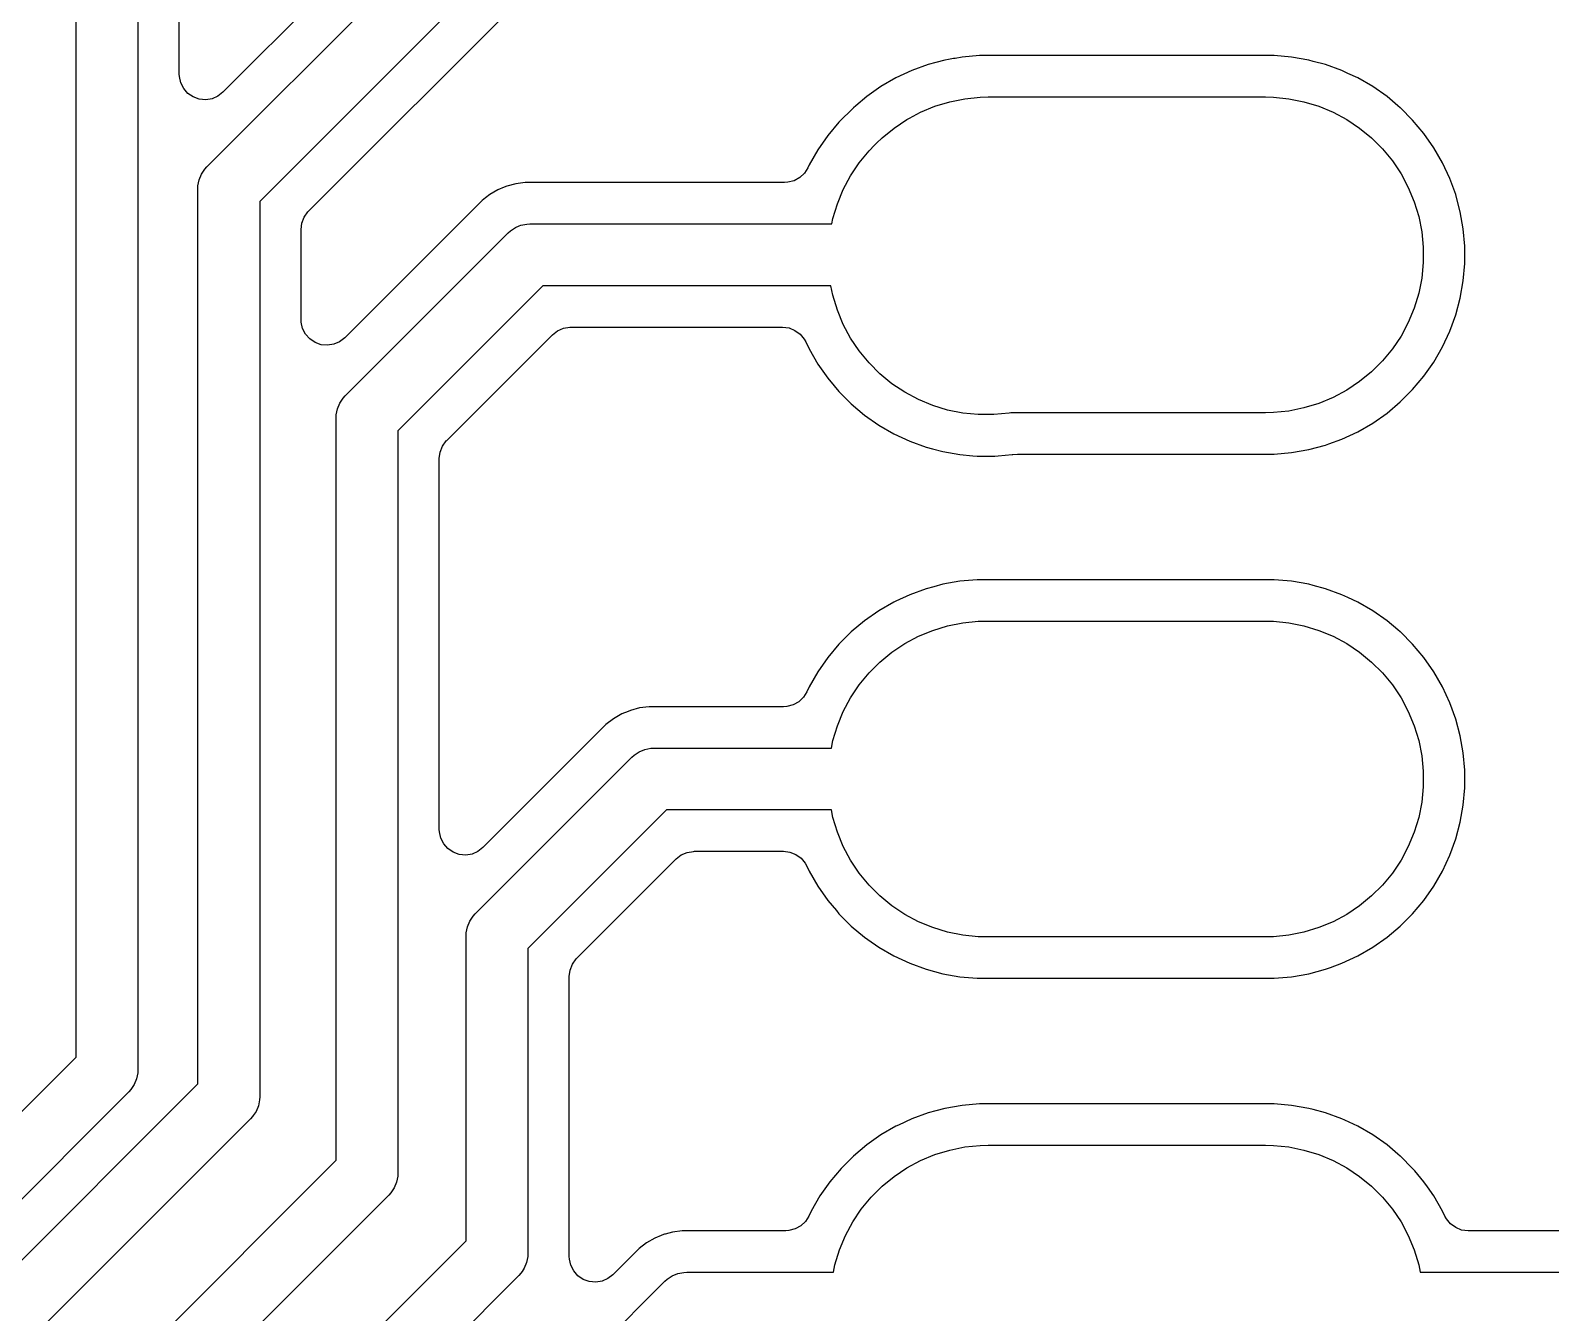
# Model space of a CAD drawing. Header units: millimetres. Extents: x 88 to 236, y -149 to -88.
# Drawn here: x 95.92 to 103.29, y -111.19 to -104.97 of the extents above; entities that cross this region are included whole.
import ezdxf

# ---------------------------------------------------------------- set-up
doc = ezdxf.new("R2010")
doc.units = ezdxf.units.MM
doc.layers.add('F.Cu', color=13, linetype='CONTINUOUS', true_color=0xc83434)

msp = doc.modelspace()

# ---------------------------------------------------------------- linework, layer by layer
at = {"layer": 'F.Cu', "linetype": 'CONTINUOUS'}
for p, q in [((96.14, -109.947868), (96.14, -103.14)), ((96.44, -103.202132), (96.44, -110.01)), ((98.868397, -103.25592), (96.852181, -105.272137)), ((96.6405, -105.184456), (96.6405, -103.336543)), ((96.773934, -105.633934), (98.993934, -103.413934)), ((99.162132, -103.67), (97.03, -105.802132)), ((97.266819, -105.848863), (99.208863, -103.906819)), ((100.30671, -105.128308), (100.269401, -105.138306)), ((100.306711, -105.128309), (100.30671, -105.128308)), ((100.35082, -105.11649), (100.306711, -105.128309)), ((100.350823, -105.116489), (100.35082, -105.11649)), ((100.350828, -105.116488), (100.350823, -105.116489)), ((100.35083, -105.116487), (100.350828, -105.116488)), ((100.350833, -105.116487), (100.35083, -105.116487)), ((100.367506, -105.113547), (100.350833, -105.116487)), ((100.392342, -105.109168), (100.367506, -105.113547)), ((100.400644, -105.107704), (100.392342, -105.109168)), ((100.433852, -105.101848), (100.400644, -105.107704)), ((100.517844, -105.0945), (100.433852, -105.101848)), ((100.517845, -105.0945), (100.517844, -105.0945)), ((100.602155, -105.0945), (100.517845, -105.0945)), ((101.947155, -105.0945), (100.602155, -105.0945)), ((101.947156, -105.0945), (101.947155, -105.0945)), ((102.031147, -105.101848), (101.947156, -105.0945)), ((102.114166, -105.116487), (102.031145, -105.101848)), ((102.031145, -105.101848), (102.031147, -105.101848)), ((102.114173, -105.116488), (102.114166, -105.116487)), ((102.135994, -105.122335), (102.114173, -105.116488)), ((102.195608, -105.138309), (102.135994, -105.122335)), ((96.64105, -105.196125), (96.6405, -105.184456)), ((96.647831, -105.22646), (96.64105, -105.196125)), ((100.113757, -105.202774), (100.040747, -105.244925)), ((100.113765, -105.20277), (100.113757, -105.202774)), ((100.190161, -105.167145), (100.113765, -105.20277)), ((100.190178, -105.167138), (100.190161, -105.167145)), ((100.269372, -105.138315), (100.190178, -105.167138)), ((100.269401, -105.138306), (100.269372, -105.138315)), ((102.195616, -105.138312), (102.195608, -105.138309)), ((102.195627, -105.138315), (102.195616, -105.138312)), ((102.274821, -105.167138), (102.195627, -105.138315)), ((102.274838, -105.167146), (102.274821, -105.167138)), ((102.304116, -105.180799), (102.274838, -105.167146)), ((102.351243, -105.202775), (102.304116, -105.180799)), ((102.424257, -105.24493), (102.351243, -105.202775)), ((96.661942, -105.254154), (96.647831, -105.22646)), ((96.682497, -105.27747), (96.661942, -105.254154)), ((96.852181, -105.272137), (96.827621, -105.291188)), ((100.006211, -105.269108), (99.971682, -105.293285)), ((100.040745, -105.244926), (100.006211, -105.269108)), ((100.040747, -105.244925), (100.040745, -105.244926)), ((102.424265, -105.244936), (102.424257, -105.24493)), ((102.424274, -105.244941), (102.424265, -105.244936)), ((102.493323, -105.29329), (102.424274, -105.244941)), ((96.708205, -105.294941), (96.682497, -105.27747)), ((96.73745, -105.30547), (96.708205, -105.294941)), ((96.768395, -105.308395), (96.73745, -105.30547)), ((96.799095, -105.303532), (96.768395, -105.308395)), ((96.827621, -105.291188), (96.799095, -105.303532)), ((99.907096, -105.347478), (99.837483, -105.417091)), ((99.919012, -105.337481), (99.907096, -105.347478)), ((99.919016, -105.337478), (99.919012, -105.337481)), ((99.971682, -105.293285), (99.919016, -105.337478)), ((100.23292, -105.368448), (100.302279, -105.339719)), ((100.302279, -105.339719), (100.37412, -105.317926)), ((100.37412, -105.317926), (100.447751, -105.30328)), ((100.447751, -105.30328), (100.522463, -105.295921)), ((100.522463, -105.295921), (100.56, -105.295)), ((100.56, -105.295), (101.905, -105.295)), ((101.905, -105.295), (101.942537, -105.295921)), ((101.942537, -105.295921), (102.017249, -105.30328)), ((102.017249, -105.30328), (102.09088, -105.317926)), ((102.09088, -105.317926), (102.162721, -105.339719)), ((102.162721, -105.339719), (102.23208, -105.368448)), ((102.493326, -105.293292), (102.493323, -105.29329)), ((102.545982, -105.337476), (102.493326, -105.293292)), ((102.557904, -105.34748), (102.545982, -105.337476)), ((102.557911, -105.347487), (102.557904, -105.34748)), ((102.557923, -105.347498), (102.557911, -105.347487)), ((102.617501, -105.407076), (102.557923, -105.347498)), ((99.837483, -105.417091), (99.783291, -105.481677)), ((100.10429, -105.445546), (100.166711, -105.403838)), ((100.166711, -105.403838), (100.179362, -105.397076)), ((100.179362, -105.397076), (100.23292, -105.368448)), ((102.23208, -105.368448), (102.298289, -105.403838)), ((102.298289, -105.403838), (102.36071, -105.445546)), ((102.617512, -105.407088), (102.617501, -105.407076)), ((102.61752, -105.407096), (102.617512, -105.407088)), ((102.617523, -105.4071), (102.61752, -105.407096)), ((102.671707, -105.471673), (102.617523, -105.4071)), ((99.783291, -105.481677), (99.734931, -105.55074)), ((100.019063, -105.519063), (100.046257, -105.493172)), ((100.046257, -105.493172), (100.10429, -105.445546)), ((102.36071, -105.445546), (102.418743, -105.493172)), ((102.418743, -105.493172), (102.471828, -105.546257)), ((102.671709, -105.471676), (102.671707, -105.471673)), ((102.720058, -105.540725), (102.671709, -105.471676)), ((99.734931, -105.55074), (99.692768, -105.623768)), ((99.935546, -105.61429), (99.983172, -105.556257)), ((99.983172, -105.556257), (100.009063, -105.529063)), ((100.009063, -105.529063), (100.019063, -105.519063)), ((102.471828, -105.546257), (102.519454, -105.60429)), ((102.720061, -105.54073), (102.720058, -105.540725)), ((102.72007, -105.540743), (102.720061, -105.54073)), ((102.762225, -105.613757), (102.72007, -105.540743)), ((96.747712, -105.66929), (96.764048, -105.644841)), ((96.764048, -105.644841), (96.773934, -105.633934)), ((99.686176, -105.637906), (99.669613, -105.664208)), ((99.692765, -105.623775), (99.686176, -105.637906)), ((99.692768, -105.623768), (99.692765, -105.623775)), ((99.893837, -105.676711), (99.935546, -105.61429)), ((102.519454, -105.60429), (102.561162, -105.666711)), ((102.797853, -105.690161), (102.762225, -105.613757)), ((96.730722, -105.725297), (96.736459, -105.696457)), ((96.736459, -105.696457), (96.747712, -105.66929)), ((98.271477, -105.715496), (98.227097, -105.727388)), ((98.317026, -105.7095), (98.271477, -105.715496)), ((99.573795, -105.7095), (98.317026, -105.7095)), ((99.589764, -105.708467), (99.573795, -105.7095)), ((99.619843, -105.700633), (99.589764, -105.708467)), ((99.647029, -105.685564), (99.619843, -105.700633)), ((99.669613, -105.664208), (99.647029, -105.685564)), ((99.858448, -105.742921), (99.893837, -105.676711)), ((102.561162, -105.666711), (102.596552, -105.73292)), ((102.797861, -105.690178), (102.797853, -105.690161)), ((102.826161, -105.767936), (102.797861, -105.690178)), ((96.73, -105.74), (96.730722, -105.725297)), ((96.73, -110.077868), (96.73, -105.74)), ((98.124231, -105.783768), (98.108407, -105.795911)), ((98.144841, -105.767952), (98.12423, -105.783767)), ((98.12423, -105.783767), (98.124231, -105.783768)), ((98.144865, -105.767936), (98.144841, -105.767952)), ((98.18464, -105.744974), (98.144865, -105.767936)), ((98.184646, -105.744971), (98.18464, -105.744974)), ((98.214663, -105.732538), (98.184646, -105.744971)), ((98.227094, -105.727389), (98.214663, -105.732538)), ((98.227095, -105.727388), (98.227094, -105.727389)), ((98.227097, -105.727388), (98.227095, -105.727388)), ((99.829718, -105.812279), (99.858448, -105.742921)), ((102.596552, -105.73292), (102.625281, -105.802279)), ((102.826691, -105.769392), (102.826161, -105.767936)), ((102.848512, -105.850828), (102.826691, -105.769392)), ((97.03, -105.802132), (97.03, -110.14)), ((97.245838, -105.876807), (97.264108, -105.85166)), ((97.264108, -105.85166), (97.266819, -105.848863)), ((98.075916, -105.828402), (97.442181, -106.462137)), ((98.108398, -105.795919), (98.075916, -105.828402)), ((98.108407, -105.795911), (98.108398, -105.795919)), ((99.807926, -105.884121), (99.829718, -105.812279)), ((102.625281, -105.802279), (102.647074, -105.87412)), ((102.863152, -105.933857), (102.848512, -105.850828)), ((97.2305, -105.936544), (97.234396, -105.905706)), ((97.2305, -106.374456), (97.2305, -105.936544)), ((97.234396, -105.905706), (97.245838, -105.876807)), ((98.244841, -105.944048), (98.269291, -105.927711)), ((98.269291, -105.927711), (98.288256, -105.919856)), ((98.288256, -105.919856), (98.296457, -105.916459)), ((98.296457, -105.916459), (98.325297, -105.910722)), ((98.325297, -105.910722), (98.34, -105.91)), ((98.34, -105.91), (99.802778, -105.91)), ((99.802778, -105.91), (99.807926, -105.884121)), ((102.647074, -105.87412), (102.66172, -105.947751)), ((102.8705, -106.017845), (102.863152, -105.933857)), ((97.443934, -106.743934), (98.233934, -105.953934)), ((98.233934, -105.953934), (98.244841, -105.944048)), ((102.66172, -105.947751), (102.669079, -106.022463)), ((102.669079, -106.022463), (102.669079, -106.097537)), ((102.8705, -106.102155), (102.8705, -106.017845)), ((102.669079, -106.097537), (102.66172, -106.172249)), ((102.863152, -106.186143), (102.8705, -106.102155)), ((98.402132, -106.21), (97.7, -106.912132)), ((99.7988, -106.21), (98.402132, -106.21)), ((99.807926, -106.255879), (99.7988, -106.21)), ((102.66172, -106.172249), (102.647074, -106.24588)), ((102.848512, -106.269172), (102.863152, -106.186143)), ((99.829718, -106.327721), (99.807926, -106.255879)), ((102.647074, -106.24588), (102.625281, -106.317721)), ((102.826691, -106.350608), (102.848512, -106.269172)), ((97.23105, -106.386125), (97.2305, -106.374456)), ((99.858448, -106.397079), (99.829718, -106.327721)), ((102.625281, -106.317721), (102.596552, -106.38708)), ((102.797861, -106.429821), (102.826684, -106.350627)), ((102.826683, -106.350627), (102.826691, -106.350608)), ((102.826684, -106.350627), (102.826683, -106.350627)), ((97.237831, -106.41646), (97.23105, -106.386125)), ((97.251942, -106.444154), (97.237831, -106.41646)), ((97.272497, -106.46747), (97.251942, -106.444154)), ((97.936819, -106.958862), (98.448862, -106.446819)), ((98.448862, -106.446819), (98.473422, -106.427768)), ((98.473422, -106.427768), (98.501948, -106.415424)), ((98.501948, -106.415424), (98.532648, -106.410561)), ((98.532648, -106.410561), (98.536543, -106.4105)), ((98.536543, -106.4105), (99.564469, -106.4105)), ((99.564469, -106.4105), (99.595307, -106.414396)), ((99.595307, -106.414396), (99.624206, -106.425838)), ((99.624206, -106.425838), (99.649353, -106.444108)), ((99.649353, -106.444108), (99.669166, -106.468057)), ((99.893837, -106.463289), (99.858448, -106.397079)), ((102.561162, -106.453289), (102.519454, -106.51571)), ((102.596552, -106.38708), (102.561162, -106.453289)), ((102.762225, -106.506243), (102.797856, -106.429833)), ((102.797856, -106.429833), (102.797858, -106.429826)), ((102.797858, -106.429826), (102.797861, -106.429821)), ((97.298205, -106.484941), (97.272497, -106.46747)), ((97.32745, -106.49547), (97.298205, -106.484941)), ((97.358395, -106.498395), (97.32745, -106.49547)), ((97.389095, -106.493532), (97.358395, -106.498395)), ((97.417621, -106.481188), (97.389095, -106.493532)), ((97.442181, -106.462137), (97.417621, -106.481188)), ((99.669166, -106.468057), (99.676851, -106.482095)), ((99.676851, -106.482095), (99.692769, -106.516233)), ((99.692769, -106.516233), (99.692775, -106.516243)), ((99.692775, -106.516243), (99.734929, -106.589257)), ((99.935546, -106.52571), (99.893837, -106.463289)), ((99.983172, -106.583743), (99.935546, -106.52571)), ((102.519454, -106.51571), (102.471828, -106.573743)), ((102.72007, -106.579257), (102.762225, -106.506243)), ((99.734929, -106.589257), (99.783288, -106.658319)), ((100.036257, -106.636828), (99.983172, -106.583743)), ((102.471828, -106.573743), (102.418743, -106.626828)), ((102.671713, -106.648319), (102.72007, -106.579257)), ((99.783288, -106.658319), (99.813768, -106.694645)), ((100.09429, -106.684454), (100.036257, -106.636828)), ((102.36071, -106.674454), (102.298289, -106.716162)), ((102.418743, -106.626828), (102.36071, -106.674454)), ((102.61752, -106.712904), (102.671713, -106.648319)), ((97.434048, -106.754841), (97.443934, -106.743934)), ((99.813768, -106.694645), (99.837483, -106.722908)), ((99.837483, -106.722908), (99.897091, -106.782516)), ((100.156711, -106.726163), (100.09429, -106.684454)), ((100.222921, -106.761552), (100.156711, -106.726163)), ((102.298289, -106.716162), (102.23208, -106.751552)), ((102.557904, -106.77252), (102.61752, -106.712904)), ((97.400722, -106.835297), (97.406459, -106.806457)), ((97.406459, -106.806457), (97.417712, -106.77929)), ((97.417712, -106.77929), (97.434048, -106.754841)), ((99.897091, -106.782516), (99.897096, -106.78252)), ((99.897096, -106.78252), (99.961681, -106.836712)), ((100.292279, -106.790282), (100.222921, -106.761552)), ((100.364121, -106.812074), (100.292279, -106.790282)), ((100.437751, -106.82672), (100.364121, -106.812074)), ((101.942537, -106.824079), (101.905, -106.825)), ((102.017249, -106.81672), (101.942537, -106.824079)), ((102.09088, -106.802074), (102.017249, -106.81672)), ((102.162721, -106.780281), (102.09088, -106.802074)), ((102.23208, -106.751552), (102.162721, -106.780281)), ((102.493319, -106.826713), (102.557904, -106.77252)), ((97.4, -106.85), (97.400722, -106.835297)), ((97.4, -110.447868), (97.4, -106.85)), ((99.961681, -106.836712), (100.030743, -106.885071)), ((100.030743, -106.885071), (100.103757, -106.927225)), ((100.512463, -106.834079), (100.437751, -106.82672)), ((100.587537, -106.834079), (100.512463, -106.834079)), ((100.662249, -106.82672), (100.587537, -106.834079)), ((100.670896, -106.825), (100.662249, -106.82672)), ((101.905, -106.825), (100.670896, -106.825)), ((102.351243, -106.917225), (102.424257, -106.87507)), ((102.424257, -106.87507), (102.493319, -106.826713)), ((97.7, -106.912132), (97.7, -110.51)), ((97.915838, -106.986806), (97.934108, -106.961659)), ((97.934108, -106.961659), (97.936819, -106.958862)), ((100.103757, -106.927225), (100.103763, -106.927228)), ((100.103763, -106.927228), (100.103767, -106.92723)), ((100.103767, -106.92723), (100.180161, -106.962854)), ((100.180161, -106.962854), (100.180164, -106.962854)), ((100.180164, -106.962854), (100.180167, -106.962856)), ((100.180167, -106.962856), (100.259392, -106.991691)), ((102.211689, -106.975838), (102.274821, -106.952861)), ((102.274821, -106.952861), (102.274826, -106.952858)), ((102.274826, -106.952858), (102.274833, -106.952856)), ((102.274833, -106.952856), (102.351243, -106.917225)), ((97.9005, -107.046543), (97.904396, -107.015705)), ((97.904396, -107.015705), (97.915838, -106.986806)), ((100.259392, -106.991691), (100.259402, -106.991693)), ((100.259402, -106.991693), (100.259403, -106.991694)), ((100.259403, -106.991694), (100.259405, -106.991695)), ((100.259405, -106.991695), (100.29004, -106.999903)), ((100.29004, -106.999903), (100.340829, -107.013512)), ((100.340829, -107.013512), (100.423856, -107.028152)), ((100.423856, -107.028152), (100.486847, -107.033663)), ((100.486847, -107.033663), (100.507844, -107.035501)), ((100.507844, -107.035501), (100.507845, -107.035501)), ((100.507845, -107.035501), (100.592156, -107.035501)), ((100.592156, -107.035501), (100.608952, -107.034031)), ((100.608952, -107.034031), (100.676144, -107.028152)), ((100.676144, -107.028152), (100.679704, -107.027524)), ((100.679704, -107.027524), (100.6805, -107.027384)), ((100.6805, -107.027384), (100.702033, -107.0255)), ((100.702033, -107.0255), (101.947156, -107.0255)), ((101.947156, -107.025499), (102.031143, -107.018152)), ((101.947156, -107.0255), (101.947156, -107.025499)), ((102.031143, -107.018152), (102.114172, -107.003512)), ((102.114172, -107.003512), (102.195608, -106.981691)), ((102.195608, -106.981691), (102.211689, -106.975838)), ((97.9005, -108.844455), (97.9005, -107.046543)), ((100.507844, -107.6345), (100.423853, -107.641848)), ((100.507845, -107.6345), (100.507844, -107.6345)), ((101.947155, -107.6345), (100.507845, -107.6345)), ((101.947156, -107.6345), (101.947155, -107.6345)), ((102.031147, -107.641848), (101.947156, -107.6345)), ((100.180161, -107.707146), (100.112648, -107.738629)), ((100.180178, -107.707138), (100.180161, -107.707146)), ((100.259372, -107.678315), (100.180178, -107.707138)), ((100.259386, -107.67831), (100.259372, -107.678315)), ((100.259392, -107.678309), (100.259386, -107.67831)), ((100.297184, -107.668182), (100.259392, -107.678309)), ((100.340826, -107.656488), (100.297184, -107.668182)), ((100.340833, -107.656487), (100.340826, -107.656488)), ((100.423853, -107.641848), (100.340833, -107.656487)), ((102.114166, -107.656487), (102.031145, -107.641848)), ((102.031145, -107.641848), (102.031147, -107.641848)), ((102.114173, -107.656488), (102.114166, -107.656487)), ((102.135994, -107.662335), (102.114173, -107.656488)), ((102.195608, -107.678309), (102.135994, -107.662335)), ((102.195616, -107.678312), (102.195608, -107.678309)), ((102.195627, -107.678315), (102.195616, -107.678312)), ((102.274821, -107.707138), (102.195627, -107.678315)), ((102.274838, -107.707146), (102.274821, -107.707138)), ((102.304116, -107.720799), (102.274838, -107.707146)), ((100.103757, -107.742775), (100.030743, -107.78493)), ((100.112648, -107.738629), (100.103757, -107.742775)), ((102.351243, -107.742775), (102.304116, -107.720799)), ((102.424257, -107.78493), (102.351243, -107.742775)), ((99.961673, -107.833292), (99.8971, -107.887476)), ((99.961676, -107.83329), (99.961673, -107.833292)), ((100.030725, -107.784941), (99.961676, -107.83329)), ((100.030742, -107.784931), (100.030725, -107.784941)), ((100.030743, -107.78493), (100.030742, -107.784931)), ((100.36412, -107.857926), (100.437751, -107.84328)), ((100.437751, -107.84328), (100.512463, -107.835921)), ((100.512463, -107.835921), (100.55, -107.835)), ((100.55, -107.835), (101.905, -107.835)), ((101.905, -107.835), (101.942537, -107.835921)), ((101.942537, -107.835921), (102.017249, -107.84328)), ((102.017249, -107.84328), (102.09088, -107.857926)), ((102.424265, -107.784936), (102.424257, -107.78493)), ((102.424274, -107.784941), (102.424265, -107.784936)), ((102.493323, -107.83329), (102.424274, -107.784941)), ((102.493326, -107.833292), (102.493323, -107.83329)), ((102.546092, -107.877569), (102.493326, -107.833292)), ((99.897076, -107.887498), (99.837498, -107.947076)), ((99.8971, -107.887476), (99.897076, -107.887498)), ((100.156711, -107.943838), (100.22292, -107.908448)), ((100.22292, -107.908448), (100.292279, -107.879719)), ((100.292279, -107.879719), (100.36412, -107.857926)), ((102.09088, -107.857926), (102.162721, -107.879719)), ((102.162721, -107.879719), (102.23208, -107.908448)), ((102.23208, -107.908448), (102.298289, -107.943838)), ((102.557904, -107.88748), (102.546092, -107.877569)), ((102.557911, -107.887487), (102.557904, -107.88748)), ((102.557923, -107.887498), (102.557911, -107.887487)), ((102.617501, -107.947076), (102.557923, -107.887498)), ((99.837476, -107.9471), (99.783292, -108.011673)), ((99.837498, -107.947076), (99.837476, -107.9471)), ((100.036257, -108.033172), (100.09429, -107.985546)), ((100.09429, -107.985546), (100.156711, -107.943838)), ((102.298289, -107.943838), (102.36071, -107.985546)), ((102.36071, -107.985546), (102.418743, -108.033172)), ((102.617512, -107.947088), (102.617501, -107.947076)), ((102.61752, -107.947096), (102.617512, -107.947088)), ((102.617523, -107.9471), (102.61752, -107.947096)), ((102.671707, -108.011673), (102.617523, -107.9471)), ((99.78329, -108.011676), (99.734941, -108.080725)), ((99.783292, -108.011673), (99.78329, -108.011676)), ((99.983172, -108.086257), (100.036257, -108.033172)), ((102.418743, -108.033172), (102.471828, -108.086257)), ((102.671709, -108.011676), (102.671707, -108.011673)), ((102.720058, -108.080725), (102.671709, -108.011676)), ((99.734931, -108.080742), (99.692776, -108.153754)), ((99.734941, -108.080725), (99.734931, -108.080742)), ((99.893838, -108.206711), (99.935546, -108.14429)), ((99.935546, -108.14429), (99.983172, -108.086257)), ((102.471828, -108.086257), (102.519454, -108.14429)), ((102.519454, -108.14429), (102.561162, -108.206711)), ((102.720061, -108.08073), (102.720058, -108.080725)), ((102.72007, -108.080743), (102.720061, -108.08073)), ((102.762225, -108.153757), (102.72007, -108.080743)), ((99.664951, -108.204207), (99.642367, -108.225564)), ((99.681512, -108.177908), (99.664951, -108.204207)), ((99.692775, -108.153757), (99.681512, -108.177908)), ((99.692776, -108.153755), (99.692775, -108.153757)), ((99.692776, -108.153754), (99.692776, -108.153755)), ((99.858448, -108.27292), (99.893838, -108.206711)), ((102.561162, -108.206711), (102.596552, -108.27292)), ((102.797853, -108.230161), (102.762225, -108.153757)), ((98.78464, -108.284974), (98.744861, -108.307941)), ((98.815023, -108.272389), (98.78464, -108.284974)), ((98.827094, -108.267389), (98.815023, -108.272389)), ((98.827095, -108.267388), (98.827094, -108.267389)), ((98.827097, -108.267388), (98.827095, -108.267388)), ((98.871477, -108.255496), (98.827097, -108.267388)), ((98.917026, -108.2495), (98.871477, -108.255496)), ((99.569133, -108.2495), (98.917026, -108.2495)), ((99.585103, -108.248467), (99.569133, -108.2495)), ((99.615182, -108.240633), (99.585103, -108.248467)), ((99.642367, -108.225564), (99.615182, -108.240633)), ((99.829719, -108.342279), (99.858448, -108.27292)), ((102.596552, -108.27292), (102.625281, -108.342279)), ((102.797861, -108.230178), (102.797853, -108.230161)), ((102.826684, -108.309372), (102.797861, -108.230178)), ((98.708395, -108.335921), (98.112181, -108.932136)), ((98.708397, -108.335919), (98.708395, -108.335921)), ((98.744855, -108.307945), (98.708397, -108.335919)), ((98.744861, -108.307941), (98.744855, -108.307945)), ((99.807926, -108.41412), (99.829719, -108.342279)), ((102.625281, -108.342279), (102.647074, -108.41412)), ((102.826691, -108.309392), (102.826684, -108.309372)), ((102.848512, -108.390828), (102.826691, -108.309392)), ((99.800789, -108.45), (99.807926, -108.41412)), ((102.647074, -108.41412), (102.66172, -108.487751)), ((102.863152, -108.473857), (102.848512, -108.390828)), ((98.073934, -109.253934), (98.833934, -108.493934)), ((98.833934, -108.493934), (98.844841, -108.484048)), ((98.844841, -108.484048), (98.849403, -108.481)), ((98.849403, -108.481), (98.86929, -108.467712)), ((98.86929, -108.467712), (98.896457, -108.456459)), ((98.896457, -108.456459), (98.925297, -108.450722)), ((98.925297, -108.450722), (98.94, -108.45)), ((98.94, -108.45), (99.800789, -108.45)), ((102.66172, -108.487751), (102.669079, -108.562463)), ((102.8705, -108.557845), (102.863152, -108.473857)), ((102.669079, -108.562463), (102.669079, -108.637537)), ((102.8705, -108.642155), (102.8705, -108.557845)), ((102.669079, -108.637537), (102.66172, -108.712249)), ((102.863152, -108.726143), (102.8705, -108.642155)), ((102.66172, -108.712249), (102.647074, -108.78588)), ((102.848512, -108.809172), (102.863152, -108.726143)), ((99.002132, -108.75), (98.33, -109.422132)), ((99.800789, -108.75), (99.002132, -108.75)), ((99.807926, -108.78588), (99.800789, -108.75)), ((99.829719, -108.857721), (99.807926, -108.78588)), ((102.647074, -108.78588), (102.625281, -108.857721)), ((102.826691, -108.890608), (102.848512, -108.809172)), ((97.90105, -108.856124), (97.9005, -108.844455)), ((97.907831, -108.886459), (97.90105, -108.856124)), ((97.921942, -108.914153), (97.907831, -108.886459)), ((99.858448, -108.92708), (99.829719, -108.857721)), ((102.625281, -108.857721), (102.596552, -108.92708)), ((97.942497, -108.937469), (97.921942, -108.914153)), ((97.968205, -108.95494), (97.942497, -108.937469)), ((97.99745, -108.965469), (97.968205, -108.95494)), ((98.087621, -108.951187), (98.059095, -108.963531)), ((98.112181, -108.932136), (98.087621, -108.951187)), ((99.073423, -108.967768), (99.101949, -108.955424)), ((99.101949, -108.955424), (99.132649, -108.950561)), ((99.132649, -108.950561), (99.136544, -108.9505)), ((99.136544, -108.9505), (99.569133, -108.9505)), ((99.569133, -108.9505), (99.599971, -108.954396)), ((99.599971, -108.954396), (99.62887, -108.965838)), ((99.893838, -108.993289), (99.858448, -108.92708)), ((102.596552, -108.92708), (102.561162, -108.993289)), ((102.797861, -108.969821), (102.826684, -108.890627)), ((102.826683, -108.890627), (102.826691, -108.890608)), ((102.826684, -108.890627), (102.826683, -108.890627)), ((98.028395, -108.968394), (97.99745, -108.965469)), ((98.059095, -108.963531), (98.028395, -108.968394)), ((98.566819, -109.468863), (99.048863, -108.986819)), ((99.048863, -108.986819), (99.073423, -108.967768)), ((99.62887, -108.965838), (99.654017, -108.984108)), ((99.654017, -108.984108), (99.67383, -109.008057)), ((99.67383, -109.008057), (99.681511, -109.022088)), ((99.681511, -109.022088), (99.692775, -109.046243)), ((99.935546, -109.05571), (99.893838, -108.993289)), ((102.561162, -108.993289), (102.519454, -109.05571)), ((102.762225, -109.046243), (102.797856, -108.969833)), ((102.797856, -108.969833), (102.797858, -108.969826)), ((102.797858, -108.969826), (102.797861, -108.969821)), ((99.692775, -109.046243), (99.73493, -109.119257)), ((99.983172, -109.113743), (99.935546, -109.05571)), ((102.519454, -109.05571), (102.471828, -109.113743)), ((102.72007, -109.119257), (102.762225, -109.046243)), ((99.73493, -109.119257), (99.734936, -109.119265)), ((99.734936, -109.119265), (99.734941, -109.119274)), ((99.734941, -109.119274), (99.78329, -109.188323)), ((100.036257, -109.166828), (99.983172, -109.113743)), ((100.09429, -109.214454), (100.036257, -109.166828)), ((102.418743, -109.166828), (102.36071, -109.214454)), ((102.471828, -109.113743), (102.418743, -109.166828)), ((102.671713, -109.188319), (102.72007, -109.119257)), ((98.064048, -109.264841), (98.073934, -109.253934)), ((99.78329, -109.188323), (99.783292, -109.188326)), ((99.783292, -109.188326), (99.825017, -109.238051)), ((99.825017, -109.238051), (99.83748, -109.252904)), ((99.83748, -109.252904), (99.837487, -109.252911)), ((99.837487, -109.252911), (99.837498, -109.252923)), ((99.837498, -109.252923), (99.897076, -109.312501)), ((100.156711, -109.256162), (100.09429, -109.214454)), ((102.36071, -109.214454), (102.298289, -109.256162)), ((102.557904, -109.31252), (102.61752, -109.252904)), ((102.61752, -109.252904), (102.671713, -109.188319)), ((98.030722, -109.345297), (98.036459, -109.316457)), ((98.036459, -109.316457), (98.047712, -109.28929)), ((98.047712, -109.28929), (98.064048, -109.264841)), ((99.897076, -109.312501), (99.897088, -109.312512)), ((99.897088, -109.312512), (99.897096, -109.31252)), ((99.897096, -109.31252), (99.8971, -109.312523)), ((99.8971, -109.312523), (99.961673, -109.366707)), ((100.22292, -109.291552), (100.156711, -109.256162)), ((100.292279, -109.320281), (100.22292, -109.291552)), ((100.36412, -109.342074), (100.292279, -109.320281)), ((102.162721, -109.320281), (102.09088, -109.342074)), ((102.23208, -109.291552), (102.162721, -109.320281)), ((102.298289, -109.256162), (102.23208, -109.291552)), ((102.493319, -109.366713), (102.557904, -109.31252)), ((98.03, -109.36), (98.030722, -109.345297)), ((98.03, -110.837868), (98.03, -109.36)), ((99.961673, -109.366707), (99.961677, -109.366709)), ((99.961677, -109.366709), (99.961681, -109.366713)), ((99.961681, -109.366713), (99.976751, -109.377265)), ((99.976751, -109.377265), (100.030725, -109.415058)), ((100.437751, -109.35672), (100.36412, -109.342074)), ((100.512463, -109.364079), (100.437751, -109.35672)), ((100.55, -109.365), (100.512463, -109.364079)), ((101.905, -109.365), (100.55, -109.365)), ((101.942537, -109.364079), (101.905, -109.365)), ((102.017249, -109.35672), (101.942537, -109.364079)), ((102.09088, -109.342074), (102.017249, -109.35672)), ((102.424257, -109.41507), (102.493319, -109.366713)), ((98.33, -109.422132), (98.33, -110.9)), ((98.545838, -109.496807), (98.564108, -109.47166)), ((98.564108, -109.47166), (98.566819, -109.468863)), ((100.030725, -109.415058), (100.03073, -109.415061)), ((100.03073, -109.415061), (100.030743, -109.41507)), ((100.030743, -109.41507), (100.103757, -109.457225)), ((100.103757, -109.457225), (100.180161, -109.492853)), ((102.274833, -109.492856), (102.351243, -109.457225)), ((102.351243, -109.457225), (102.424257, -109.41507)), ((98.5305, -109.556544), (98.534396, -109.525706)), ((98.534396, -109.525706), (98.545838, -109.496807)), ((100.180161, -109.492853), (100.180178, -109.492861)), ((100.180178, -109.492861), (100.259372, -109.521684)), ((100.259372, -109.521684), (100.259375, -109.521684)), ((100.259375, -109.521684), (100.259392, -109.521691)), ((100.259392, -109.521691), (100.340828, -109.543512)), ((100.340828, -109.543512), (100.423857, -109.558152)), ((102.031143, -109.558152), (102.114172, -109.543512)), ((102.114172, -109.543512), (102.195608, -109.521691)), ((102.195608, -109.521691), (102.219745, -109.512906)), ((102.219745, -109.512906), (102.274821, -109.492861)), ((102.274821, -109.492861), (102.274826, -109.492858)), ((102.274826, -109.492858), (102.274833, -109.492856)), ((98.5305, -110.914455), (98.5305, -109.556544)), ((100.423857, -109.558152), (100.507843, -109.565499)), ((100.507843, -109.565499), (100.507844, -109.5655)), ((100.507844, -109.5655), (100.507845, -109.5655)), ((100.507845, -109.5655), (101.947156, -109.5655)), ((101.947156, -109.565499), (102.031143, -109.558152)), ((101.947156, -109.5655), (101.947156, -109.565499)), ((95.207868, -110.88), (96.14, -109.947868)), ((96.433541, -110.053543), (96.422288, -110.08071)), ((96.439278, -110.024703), (96.433541, -110.053543)), ((96.44, -110.01), (96.439278, -110.024703)), ((96.396066, -110.116066), (95.376066, -111.136066)), ((95.427868, -111.38), (96.73, -110.077868)), ((96.405952, -110.105159), (96.396066, -110.116066)), ((96.406164, -110.104841), (96.405952, -110.105159)), ((96.422288, -110.08071), (96.406164, -110.104841)), ((97.012288, -110.21071), (96.999116, -110.230424)), ((97.023541, -110.183543), (97.012288, -110.21071)), ((97.029278, -110.154703), (97.023541, -110.183543)), ((97.03, -110.14), (97.029278, -110.154703)), ((100.307184, -110.208182), (100.269392, -110.218309)), ((100.350826, -110.196488), (100.307184, -110.208182)), ((100.350833, -110.196487), (100.350826, -110.196488)), ((100.433853, -110.181848), (100.350833, -110.196487)), ((100.517844, -110.1745), (100.433853, -110.181848)), ((100.517845, -110.1745), (100.517844, -110.1745)), ((101.947155, -110.1745), (100.517845, -110.1745)), ((101.947156, -110.1745), (101.947155, -110.1745)), ((102.031147, -110.181848), (101.947156, -110.1745)), ((102.114166, -110.196487), (102.031145, -110.181848)), ((102.031145, -110.181848), (102.031147, -110.181848)), ((102.114173, -110.196488), (102.114166, -110.196487)), ((102.135994, -110.202335), (102.114173, -110.196488)), ((102.195608, -110.218309), (102.135994, -110.202335)), ((96.986066, -110.246066), (95.596066, -111.636066)), ((96.995952, -110.235159), (96.986066, -110.246066)), ((96.999116, -110.230424), (96.995952, -110.235159)), ((100.113757, -110.282775), (100.040743, -110.32493)), ((100.12594, -110.277094), (100.113757, -110.282775)), ((100.190161, -110.247146), (100.12594, -110.277094)), ((100.190178, -110.247138), (100.190161, -110.247146)), ((100.269372, -110.218315), (100.190178, -110.247138)), ((100.269386, -110.21831), (100.269372, -110.218315)), ((100.269392, -110.218309), (100.269386, -110.21831)), ((102.195616, -110.218312), (102.195608, -110.218309)), ((102.195627, -110.218315), (102.195616, -110.218312)), ((102.274821, -110.247138), (102.195627, -110.218315)), ((102.274838, -110.247146), (102.274821, -110.247138)), ((102.28832, -110.253433), (102.274838, -110.247146)), ((102.351243, -110.282775), (102.28832, -110.253433)), ((102.424257, -110.32493), (102.351243, -110.282775)), ((100.040725, -110.324941), (99.971676, -110.37329)), ((100.040742, -110.324931), (100.040725, -110.324941)), ((100.040743, -110.32493), (100.040742, -110.324931)), ((102.424265, -110.324936), (102.424257, -110.32493)), ((102.424274, -110.324941), (102.424265, -110.324936)), ((102.493323, -110.37329), (102.424274, -110.324941)), ((99.907076, -110.427498), (99.847498, -110.487076)), ((99.9071, -110.427476), (99.907076, -110.427498)), ((99.971673, -110.373292), (99.9071, -110.427476)), ((99.971676, -110.37329), (99.971673, -110.373292)), ((100.23292, -110.448448), (100.302279, -110.419719)), ((100.302279, -110.419719), (100.37412, -110.397926)), ((100.37412, -110.397926), (100.447751, -110.38328)), ((100.447751, -110.38328), (100.522463, -110.375921)), ((100.522463, -110.375921), (100.56, -110.375)), ((100.56, -110.375), (101.905, -110.375)), ((101.905, -110.375), (101.942537, -110.375921)), ((101.942537, -110.375921), (102.017249, -110.38328)), ((102.017249, -110.38328), (102.09088, -110.397926)), ((102.09088, -110.397926), (102.162721, -110.419719)), ((102.162721, -110.419719), (102.23208, -110.448448)), ((102.493326, -110.373292), (102.493323, -110.37329)), ((102.545982, -110.417476), (102.493326, -110.373292)), ((102.557904, -110.42748), (102.545982, -110.417476)), ((102.557911, -110.427487), (102.557904, -110.42748)), ((102.557923, -110.427498), (102.557911, -110.427487)), ((102.617501, -110.487076), (102.557923, -110.427498)), ((95.967868, -111.88), (97.4, -110.447868)), ((99.847476, -110.4871), (99.793292, -110.551673)), ((99.847498, -110.487076), (99.847476, -110.4871)), ((100.10429, -110.525546), (100.166711, -110.483838)), ((100.166711, -110.483838), (100.23292, -110.448448)), ((102.23208, -110.448448), (102.298289, -110.483838)), ((102.298289, -110.483838), (102.36071, -110.525546)), ((102.617512, -110.487088), (102.617501, -110.487076)), ((102.61752, -110.487096), (102.617512, -110.487088)), ((102.627445, -110.498924), (102.61752, -110.487096)), ((102.671707, -110.551673), (102.627445, -110.498924)), ((97.682289, -110.580709), (97.665952, -110.605159)), ((97.693542, -110.553542), (97.682289, -110.580709)), ((97.699278, -110.524703), (97.693542, -110.553542)), ((97.7, -110.51), (97.699278, -110.524703)), ((99.79329, -110.551676), (99.744941, -110.620725)), ((99.793292, -110.551673), (99.79329, -110.551676)), ((99.993172, -110.626257), (100.046257, -110.573172)), ((100.046257, -110.573172), (100.10429, -110.525546)), ((102.36071, -110.525546), (102.418743, -110.573172)), ((102.418743, -110.573172), (102.471828, -110.626257)), ((102.671709, -110.551676), (102.671707, -110.551673)), ((102.671713, -110.551681), (102.671709, -110.551676)), ((102.688999, -110.576368), (102.671713, -110.551681)), ((102.720058, -110.620725), (102.688999, -110.576368)), ((97.656066, -110.616066), (96.136066, -112.136066)), ((97.665952, -110.605159), (97.656066, -110.616066)), ((99.744931, -110.620742), (99.702776, -110.693754)), ((99.744941, -110.620725), (99.744931, -110.620742)), ((99.945546, -110.68429), (99.993172, -110.626257)), ((102.471828, -110.626257), (102.519454, -110.68429)), ((102.720061, -110.62073), (102.720058, -110.620725)), ((102.72007, -110.620743), (102.720061, -110.62073)), ((102.762225, -110.693757), (102.72007, -110.620743)), ((99.691512, -110.717908), (99.674951, -110.744207)), ((99.702775, -110.693757), (99.691512, -110.717908)), ((99.702776, -110.693754), (99.702775, -110.693757)), ((99.903838, -110.746711), (99.945546, -110.68429)), ((102.519454, -110.68429), (102.561162, -110.746711)), ((102.773488, -110.717911), (102.762225, -110.693757)), ((102.78117, -110.731943), (102.773488, -110.717911)), ((99.031474, -110.795497), (98.99511, -110.805241)), ((99.031478, -110.795496), (99.031474, -110.795497)), ((99.03148, -110.795496), (99.031478, -110.795496)), ((99.077026, -110.7895), (99.03148, -110.795496)), ((99.579133, -110.7895), (99.077026, -110.7895)), ((99.595103, -110.788467), (99.579133, -110.7895)), ((99.625182, -110.780633), (99.595103, -110.788467)), ((99.652367, -110.765564), (99.625182, -110.780633)), ((99.674951, -110.744207), (99.652367, -110.765564)), ((99.868448, -110.81292), (99.903838, -110.746711)), ((102.561162, -110.746711), (102.596552, -110.81292)), ((102.800983, -110.755892), (102.78117, -110.731943)), ((102.82613, -110.774162), (102.800983, -110.755892)), ((102.855029, -110.785604), (102.82613, -110.774162)), ((102.885867, -110.7895), (102.855029, -110.785604)), ((117.082973, -110.7895), (102.885867, -110.7895)), ((96.487868, -112.38), (98.03, -110.837868)), ((98.868395, -110.875922), (98.742181, -111.002136)), ((98.868396, -110.87592), (98.868395, -110.875922)), ((98.904856, -110.847943), (98.868396, -110.87592)), ((98.944643, -110.824973), (98.904856, -110.847943)), ((98.944646, -110.824971), (98.944643, -110.824973)), ((98.975023, -110.812389), (98.944646, -110.824971)), ((98.987094, -110.807389), (98.975023, -110.812389)), ((98.987097, -110.807388), (98.987094, -110.807389)), ((98.9871, -110.807387), (98.987097, -110.807388)), ((98.991102, -110.806315), (98.9871, -110.807387)), ((98.99511, -110.805241), (98.991102, -110.806315)), ((99.839719, -110.882279), (99.868448, -110.81292)), ((102.596552, -110.81292), (102.625281, -110.882279)), ((98.323541, -110.943543), (98.312288, -110.97071)), ((98.329278, -110.914703), (98.323541, -110.943543)), ((98.33, -110.9), (98.329278, -110.914703)), ((98.53105, -110.926124), (98.5305, -110.914455)), ((98.537831, -110.956459), (98.53105, -110.926124)), ((99.817926, -110.95412), (99.839719, -110.882279)), ((102.625281, -110.882279), (102.647074, -110.95412)), ((98.286066, -111.006066), (96.656066, -112.636066)), ((98.295952, -110.995159), (98.286066, -111.006066)), ((98.301765, -110.986459), (98.295952, -110.995159)), ((98.312288, -110.97071), (98.301765, -110.986459)), ((98.551942, -110.984153), (98.537831, -110.956459)), ((98.572497, -111.007469), (98.551942, -110.984153)), ((98.598205, -111.02494), (98.572497, -111.007469)), ((98.717621, -111.021187), (98.689095, -111.033531)), ((98.742181, -111.002136), (98.717621, -111.021187)), ((99.004841, -111.024048), (99.029291, -111.007711)), ((99.029291, -111.007711), (99.056458, -110.996458)), ((99.056458, -110.996458), (99.085297, -110.990722)), ((99.085297, -110.990722), (99.1, -110.99)), ((99.1, -110.99), (99.810789, -110.99)), ((99.810789, -110.99), (99.817926, -110.95412)), ((102.647074, -110.95412), (102.654211, -110.99)), ((102.654211, -110.99), (117.06, -110.99)), ((97.147868, -112.88), (98.993934, -111.033934)), ((98.62745, -111.035469), (98.598205, -111.02494)), ((98.658395, -111.038394), (98.62745, -111.035469)), ((98.689095, -111.033531), (98.658395, -111.038394)), ((98.993934, -111.033934), (99.004841, -111.024048))]:
    msp.add_line(p, q, dxfattribs=at)

doc.saveas('drawing.dxf')
